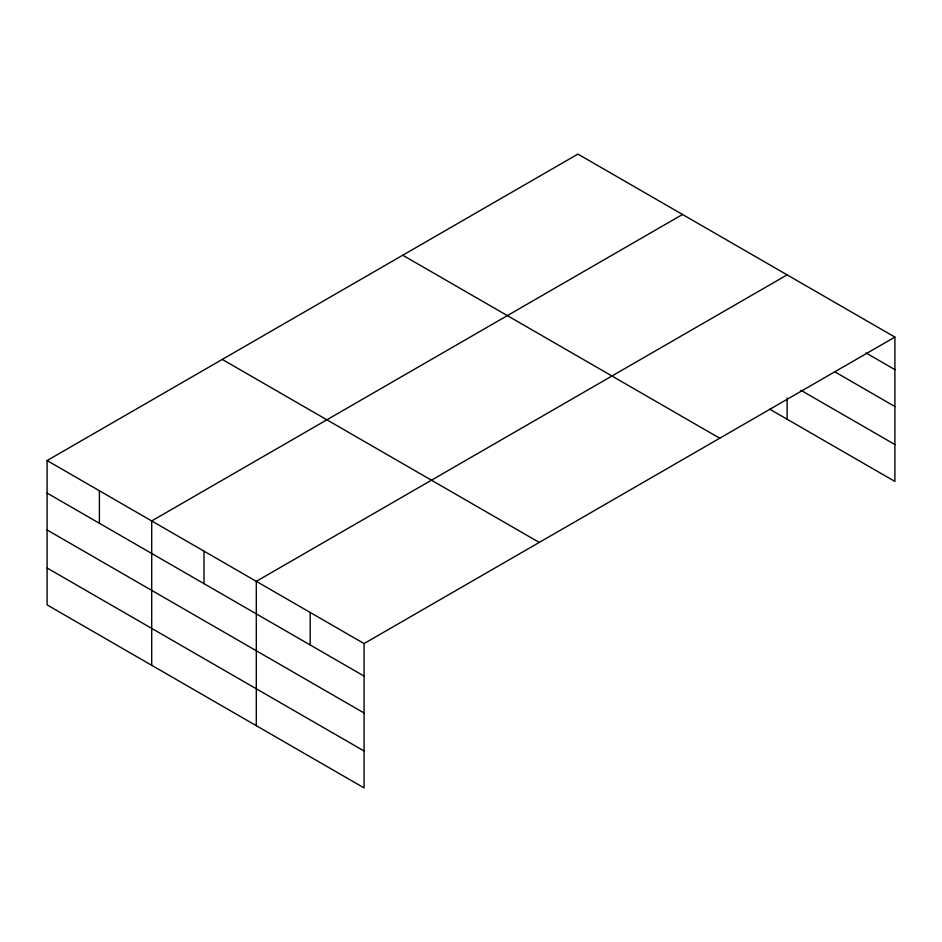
<?xml version="1.0" encoding="UTF-8"?>
<svg xmlns="http://www.w3.org/2000/svg" width="942" height="942" viewBox="0 0 942 942"><rect width="100%" height="100%" fill="white"/><g stroke="black" fill="none" stroke-linecap="round" stroke-linejoin="round"><path stroke-width="1.41" d="M894.9 337.095L577.917 154.088L47.1 460.556L47.1 604.905L364.083 787.912L364.083 643.563L894.9 337.095L894.9 481.444L769.696 409.158M682.526 214.482L151.709 520.938L151.709 665.299M787.123 274.864L256.306 581.332L256.306 725.693M866.075 352.979L894.9 369.629M834.753 371.796L894.9 406.532M800.912 390.282L894.9 444.542M402.752 255.223L719.735 438.23M222.265 359.42L539.248 542.427M47.1 460.556L364.083 643.563M47.1 493.078L364.083 676.085M47.1 529.981L364.083 712.988M47.1 568.002L364.083 751.009M787.123 397.936L787.123 419.225M310.189 612.441L310.189 644.976M204.002 551.141L204.002 583.675M99.405 490.747L99.405 523.281"/></g></svg>
